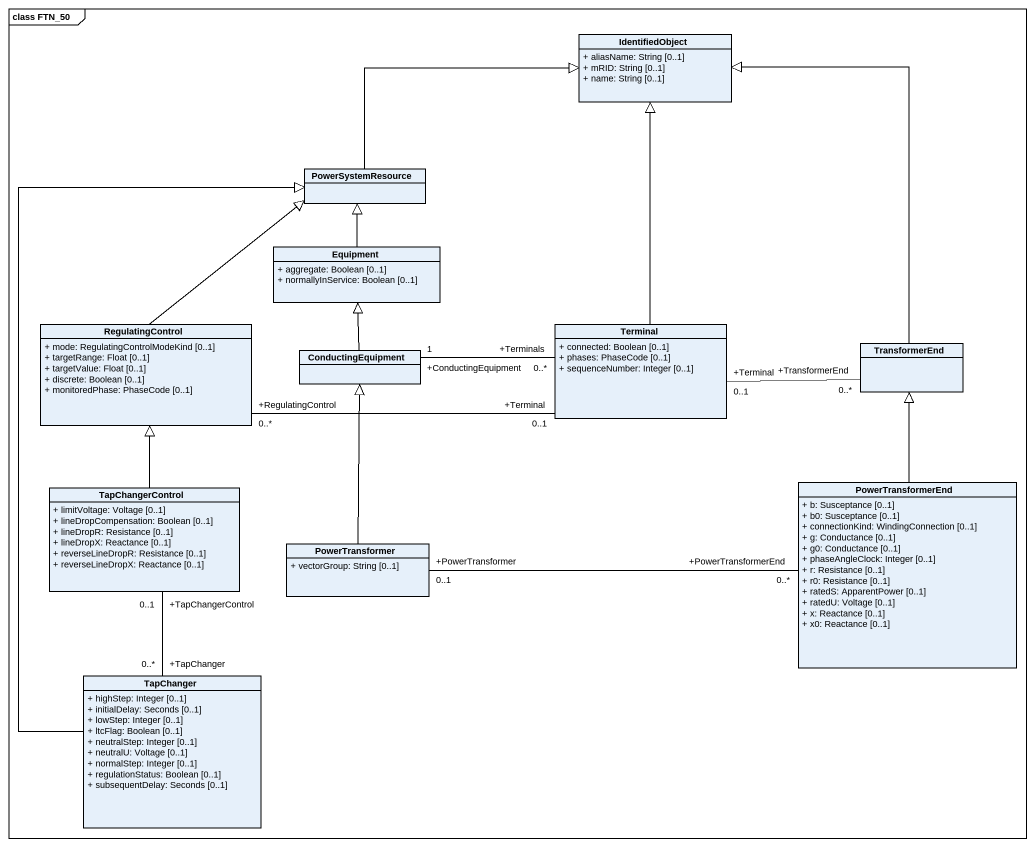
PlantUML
@startuml
mainframe class FTN_50
hide circle
hide empty members
skinparam classAttributeIconSize 0
class IdentifiedObject {
  + aliasName: String [0..1]
  + mRID: String [0..1]
  + name: String [0..1]
}
class PowerSystemResource
class Equipment {
  + aggregate: Boolean [0..1]
  + normallyInService: Boolean [0..1]
}
class RegulatingControl {
  + mode: RegulatingControlModeKind [0..1]
  + targetRange: Float [0..1]
  + targetValue: Float [0..1]
  + discrete: Boolean [0..1]
  + monitoredPhase: PhaseCode [0..1]
}
class Terminal {
  + connected: Boolean [0..1]
  + phases: PhaseCode [0..1]
  + sequenceNumber: Integer [0..1]
}
class TransformerEnd
class ConductingEquipment
class TapChangerControl {
  + limitVoltage: Voltage [0..1]
  + lineDropCompensation: Boolean [0..1]
  + lineDropR: Resistance [0..1]
  + lineDropX: Reactance [0..1]
  + reverseLineDropR: Resistance [0..1]
  + reverseLineDropX: Reactance [0..1]
}
class PowerTransformerEnd {
  + b: Susceptance [0..1]
  + b0: Susceptance [0..1]
  + connectionKind: WindingConnection [0..1]
  + g: Conductance [0..1]
  + g0: Conductance [0..1]
  + phaseAngleClock: Integer [0..1]
  + r: Resistance [0..1]
  + r0: Resistance [0..1]
  + ratedS: ApparentPower [0..1]
  + ratedU: Voltage [0..1]
  + x: Reactance [0..1]
  + x0: Reactance [0..1]
}
class PowerTransformer {
  + vectorGroup: String [0..1]
}
class TapChanger {
  + highStep: Integer [0..1]
  + initialDelay: Seconds [0..1]
  + lowStep: Integer [0..1]
  + ltcFlag: Boolean [0..1]
  + neutralStep: Integer [0..1]
  + neutralU: Voltage [0..1]
  + normalStep: Integer [0..1]
  + regulationStatus: Boolean [0..1]
  + subsequentDelay: Seconds [0..1]
}
PowerSystemResource -right-|> IdentifiedObject
Equipment -up-|> PowerSystemResource
RegulatingControl -up-|> PowerSystemResource
Terminal -up-|> IdentifiedObject
Terminal "+Terminal\n0..1" -left- "+RegulatingControl\n0..*" RegulatingControl
Terminal "+Terminals\n0..*" -left- "+ConductingEquipment\n1" ConductingEquipment
TransformerEnd -up-|> IdentifiedObject
TransformerEnd "+TransformerEnd\n0..*" -left- "+Terminal\n0..1" Terminal
ConductingEquipment -up-|> Equipment
TapChangerControl -up-|> RegulatingControl
PowerTransformerEnd -up-|> TransformerEnd
PowerTransformer -up-|> ConductingEquipment
PowerTransformer "+PowerTransformer\n0..1" -right- "+PowerTransformerEnd\n0..*" PowerTransformerEnd
TapChanger -up-|> PowerSystemResource
TapChanger "+TapChanger\n0..*" -up- "+TapChangerControl\n0..1" TapChangerControl
@enduml
